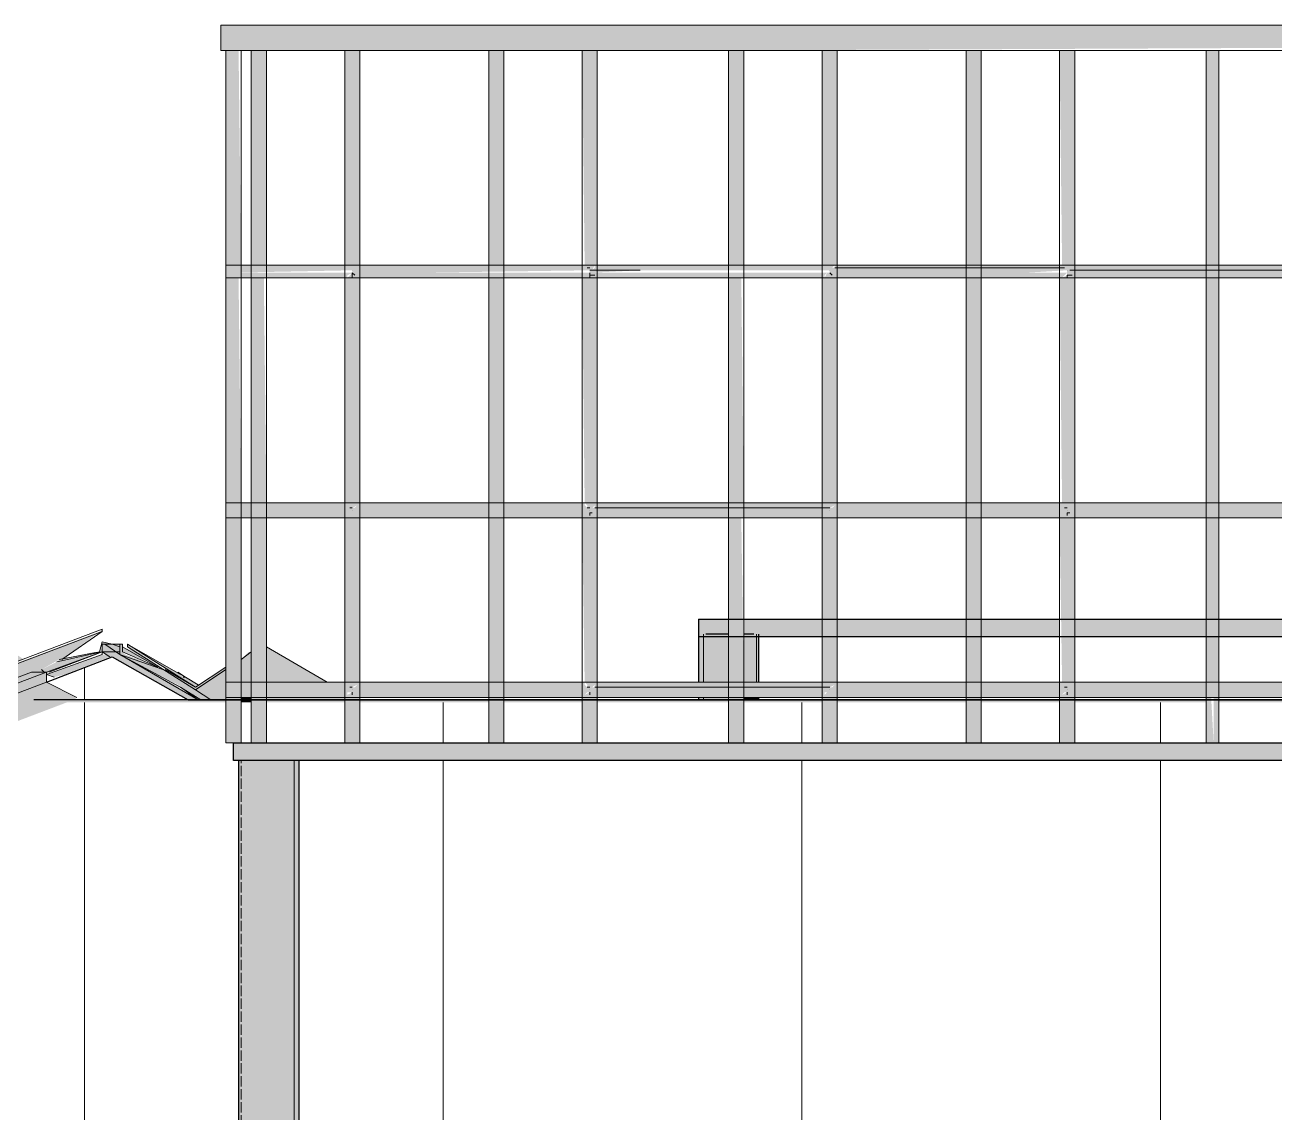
# Model space of a CAD drawing. Header units: millimetres. Extents: x -11345 to 411485, y -9810 to 73012.
# Drawn here: x 382991 to 385097, y 46696 to 48518 of the extents above; entities that cross this region are included whole.
import ezdxf

# ---------------------------------------------------------------- set-up
doc = ezdxf.new("R2010")
doc.units = ezdxf.units.MM
doc.linetypes.add('PDF_IMPORT', pattern=[1, 0.8, -0.2])
for name, color, linetype in [('PDF _Крыша штриховка', 7, 'Continuous'), ('PDF _Линии', 7, 'Continuous'), ('PDF _Перекрытие', 7, 'Continuous')]:
    doc.layers.add(name, color=color, linetype=linetype)
for name, color, linetype, true_color in [('PDF _Несущие колонны', 7, 'Continuous', 0x787878), ('PDF _Обобщенные модели', 7, 'Continuous', 0xb5bcbf), ('PDF _Ограждение', 7, 'Continuous', 0x7f7f7f)]:
    doc.layers.add(name, color=color, linetype=linetype, true_color=true_color)

msp = doc.modelspace()

# ---------------------------------------------------------------- hatches: boundary and pattern name
at = {"layer": 'PDF _Несущие колонны', "transparency": 33554559}
for points in [[(384170.13189, 47497.70498), (384132.03455, 47497.70498), (384132.03455, 47493.47194), (384119.33543, 47493.47194), (384119.33543, 47417.27725), (384170.13189, 47417.27725)], [(384220.92835, 47493.47194), (384212.46228, 47493.47194), (384212.46228, 47497.70498), (384195.53012, 47497.70498), (384195.53012, 47417.27725), (384220.92835, 47417.27725)], [(384170.13189, 47391.87902), (384119.33543, 47391.87902), (384119.33543, 47387.64599), (384170.13189, 47387.64599)], [(384220.92835, 47391.87902), (384195.53012, 47391.87902), (384195.53012, 47387.64599), (384220.92835, 47387.64599)], [(383450.51537, 47286.05307), (383348.92245, 47286.05307), (383348.92245, 45118.73743), (383357.38853, 45114.50439), (383425.11714, 45110.27135), (383450.51537, 45110.27135)]]:
    msp.add_hatch(color=256, dxfattribs=at).paths.add_polyline_path(points)
at = {"layer": 'PDF _Обобщенные модели', "true_color": 0xb7c0ca, "transparency": 33554559}
for points in [[(383327.75726, 47387.64599), (383014.51242, 47387.64599), (383061.07584, 47383.41295), (383327.75726, 47383.41295)], [(383370.08764, 47387.64599), (383353.15549, 47387.64599), (383353.15549, 47383.41295), (383370.08764, 47383.41295)], [(383526.71006, 47387.64599), (383395.48587, 47387.64599), (383395.48587, 47383.41295), (383526.71006, 47383.41295)], [(383767.99325, 47387.64599), (383552.10829, 47387.64599), (383552.10829, 47383.41295), (383767.99325, 47383.41295)], [(383924.61567, 47387.64599), (383793.39148, 47387.64599), (383793.39148, 47383.41295), (383924.61567, 47383.41295)], [(384170.13189, 47387.64599), (383950.0139, 47387.64599), (383950.0139, 47383.41295), (384170.13189, 47383.41295)], [(384326.75431, 47387.64599), (384195.53012, 47387.64599), (384195.53012, 47383.41295), (384326.75431, 47383.41295)], [(384568.0375, 47387.64599), (384352.15254, 47387.64599), (384352.15254, 47383.41295), (384568.0375, 47383.41295)], [(384724.65992, 47387.64599), (384593.43573, 47387.64599), (384593.43573, 47383.41295), (384724.65992, 47383.41295)], [(384970.17614, 47387.64599), (384750.05815, 47387.64599), (384750.05815, 47383.41295), (384970.17614, 47383.41295)], [(384991.34133, 47387.64599), (384991.34133, 47383.41295), (385097.16729, 47383.41295), (385097.16729, 47387.64599)]]:
    msp.add_hatch(color=9, dxfattribs=at).paths.add_polyline_path(points)
at = {"layer": 'PDF _Ограждение', "transparency": 33554559}
h = msp.add_hatch(color=256, dxfattribs=at)
h.paths.add_polyline_path([(383530.9431, 47396.11206), (383530.9431, 47400.3451), (383539.40918, 47400.3451)])
h.paths.add_polyline_path([(384330.98735, 47396.11206), (384330.98735, 47400.3451), (384335.22039, 47400.3451)], flags=0)
h.paths.add_polyline_path([(383933.08174, 47408.81118), (383928.84871, 47413.04422), (383928.84871, 47417.27725), (383793.39148, 47417.27725), (383793.39148, 47692.42475), (383924.61567, 47692.42475), (383928.84871, 47417.27725), (383933.08174, 47413.04422)], flags=0)
h.paths.add_polyline_path([(384339.45343, 47408.81118), (384347.9195, 47413.04422), (384343.68646, 47408.81118)], flags=0)
h.paths.add_polyline_path([(383941.54782, 47408.81118), (383945.78086, 47413.04422), (383945.78086, 47408.81118)], flags=0)
h.paths.add_polyline_path([(384352.15254, 47417.27725), (384352.15254, 47692.42475), (384568.0375, 47692.42475), (384568.0375, 47417.27725)], flags=0)
h.paths.add_polyline_path([(384728.89295, 47417.27725), (384593.43573, 47417.27725), (384593.43573, 47692.42475), (384724.65992, 47692.42475)], flags=0)
h.paths.add_polyline_path([(384339.45343, 47709.3569), (384347.9195, 47713.58994), (384343.68646, 47709.3569)], flags=0)
h.paths.add_polyline_path([(384750.05815, 47717.82298), (384750.05815, 48094.56339), (384970.17614, 48094.56339), (384970.17614, 47717.82298)], flags=0)
h.paths.add_polyline_path([(383933.08174, 47709.3569), (383928.84871, 47713.58994), (383928.84871, 47717.82298), (383793.39148, 47717.82298), (383793.39148, 48094.56339), (383924.61567, 48094.56339), (383928.84871, 47717.82298), (383933.08174, 47713.58994)], flags=0)
h.paths.add_polyline_path([(383539.40918, 47709.3569), (383547.87525, 47713.58994), (383543.64222, 47709.3569)], flags=0)
h.paths.add_polyline_path([(384728.89295, 47717.82298), (384593.43573, 47717.82298), (384593.43573, 48094.56339), (384724.65992, 48094.56339)], flags=0)
h.paths.add_polyline_path([(384352.15254, 47717.82298), (384352.15254, 48094.56339), (384568.0375, 48094.56339), (384568.0375, 47717.82298)], flags=0)
h.paths.add_polyline_path([(384728.89295, 48094.56339), (384737.35903, 48103.02947), (384665.39738, 48103.02947), (384737.35903, 48107.2625), (384737.35903, 48103.02947), (384737.35903, 48098.79643)], flags=0)
h.paths.add_polyline_path([(383526.71006, 47717.82298), (383395.48587, 47717.82298), (383391.25284, 48094.56339), (383526.71006, 48094.56339)], flags=0)
h.paths.add_polyline_path([(383552.10829, 47717.82298), (383552.10829, 48094.56339), (383767.99325, 48094.56339), (383767.99325, 47717.82298)], flags=0)
h.paths.add_polyline_path([(383941.54782, 47709.3569), (383945.78086, 47713.58994), (383945.78086, 47709.3569)], flags=0)
h.paths.add_polyline_path([(384326.75431, 47717.82298), (384195.53012, 47717.82298), (384191.29708, 48094.56339), (384326.75431, 48094.56339)], flags=0)
h.paths.add_polyline_path([(383950.0139, 47717.82298), (383950.0139, 48094.56339), (384170.13189, 48094.56339), (384170.13189, 47717.82298)], flags=0)
h.paths.add_polyline_path([(384330.98735, 48094.56339), (384330.98735, 48098.79643), (384335.22039, 48103.02947), (383937.31478, 48103.02947), (383645.23514, 48103.02947), (383937.31478, 48107.2625), (383937.31478, 48103.02947), (384021.97555, 48107.2625), (384339.45343, 48107.2625), (384339.45343, 48103.02947), (384335.22039, 48103.02947)], flags=0)
h.paths.add_polyline_path([(384347.9195, 48111.49554), (384343.68646, 48111.49554), (384347.9195, 48115.72858)], flags=0)
h.paths.add_polyline_path([(383945.78086, 48111.49554), (383941.54782, 48107.2625), (383945.78086, 48115.72858)], flags=0)
h.paths.add_polyline_path([(383526.71006, 48115.72858), (383395.48587, 48115.72858), (383395.48587, 48475.53684), (383526.71006, 48475.53684)], flags=0)
h.paths.add_polyline_path([(383928.84871, 48115.72858), (383793.39148, 48115.72858), (383793.39148, 48475.53684), (383924.61567, 48475.53684)], flags=0)
h.paths.add_polyline_path([(383370.08764, 48115.72858), (383353.15549, 48115.72858), (383348.92245, 48475.53684), (383370.08764, 48475.53684)], flags=0)
h.paths.add_polyline_path([(383767.99325, 48115.72858), (383552.10829, 48115.72858), (383552.10829, 48475.53684), (383767.99325, 48475.53684)], flags=0)
h.paths.add_polyline_path([(383370.08764, 47717.82298), (383353.15549, 47717.82298), (383348.92245, 48094.56339), (383370.08764, 48094.56339)], flags=0)
h.paths.add_polyline_path([(384750.05815, 47417.27725), (384750.05815, 47692.42475), (384970.17614, 47692.42475), (384970.17614, 47417.27725)], flags=0)
h.paths.add_polyline_path([(384326.75431, 47417.27725), (384195.53012, 47417.27725), (384191.29708, 47692.42475), (384326.75431, 47692.42475)], flags=0)
h.paths.add_polyline_path([(383950.0139, 47417.27725), (383950.0139, 47692.42475), (384170.13189, 47692.42475), (384170.13189, 47417.27725)], flags=0)
h.paths.add_polyline_path([(383552.10829, 47417.27725), (383552.10829, 47692.42475), (383767.99325, 47692.42475), (383767.99325, 47417.27725)], flags=0)
h.paths.add_polyline_path([(383370.08764, 47417.27725), (383353.15549, 47417.27725), (383353.15549, 47692.42475), (383370.08764, 47692.42475)], flags=0)
h.paths.add_polyline_path([(383395.48587, 47417.27725), (383395.48587, 47692.42475), (383526.71006, 47692.42475), (383526.71006, 47417.27725)], flags=0)
h.paths.add_polyline_path([(383539.40918, 47408.81118), (383547.87525, 47413.04422), (383543.64222, 47408.81118)], flags=0)
h.paths.add_polyline_path([(383526.71006, 47315.68433), (383552.10829, 47315.68433), (383552.10829, 47391.87902), (383767.99325, 47391.87902), (383767.99325, 47315.68433), (383793.39148, 47315.68433), (383793.39148, 47391.87902), (383924.61567, 47391.87902), (383924.61567, 47315.68433), (383950.0139, 47315.68433), (383950.0139, 47391.87902), (384170.13189, 47391.87902), (384170.13189, 47315.68433), (384195.53012, 47315.68433), (384195.53012, 47391.87902), (384326.75431, 47391.87902), (384326.75431, 47315.68433), (384352.15254, 47315.68433), (384352.15254, 47391.87902), (384568.0375, 47391.87902), (384568.0375, 47315.68433), (384593.43573, 47315.68433), (384593.43573, 47391.87902), (384724.65992, 47391.87902), (384724.65992, 47315.68433), (384750.05815, 47315.68433), (384750.05815, 47391.87902), (384970.17614, 47391.87902), (384970.17614, 47315.68433), (384982.87525, 47315.68433), (384978.64222, 47391.87902), (384982.87525, 47391.87902), (384982.87525, 47315.68433), (384991.34133, 47315.68433), (384991.34133, 47391.87902), (385097.16729, 47391.87902), (385097.16729, 47417.27725), (384991.34133, 47417.27725), (384991.34133, 47692.42475), (385097.16729, 47692.42475), (385097.16729, 47717.82298), (384991.34133, 47717.82298), (384991.34133, 48094.56339), (385097.16729, 48094.56339), (385097.16729, 48115.72858), (384991.34133, 48115.72858), (384991.34133, 48475.53684), (384970.17614, 48475.53684), (384970.17614, 48115.72858), (384750.05815, 48115.72858), (384750.05815, 48475.53684), (384724.65992, 48475.53684), (384728.89295, 48115.72858), (384593.43573, 48115.72858), (384593.43573, 48475.53684), (384568.0375, 48475.53684), (384568.0375, 48115.72858), (384352.15254, 48115.72858), (384352.15254, 48475.53684), (384326.75431, 48475.53684), (384326.75431, 48115.72858), (384195.53012, 48115.72858), (384195.53012, 48475.53684), (384170.13189, 48475.53684), (384170.13189, 48115.72858), (383950.0139, 48115.72858), (383950.0139, 48475.53684), (384170.13189, 48475.53684), (385097.16729, 48479.76988), (385097.16729, 48517.86722), (383319.29118, 48517.86722), (383319.29118, 48475.53684), (383327.75726, 48475.53684), (383327.75726, 48103.02947), (383539.40918, 48107.2625), (383539.40918, 48103.02947), (383530.9431, 48094.56339), (383530.9431, 48098.79643), (383539.40918, 48103.02947), (383327.75726, 48103.02947), (383327.75726, 47315.68433), (383353.15549, 47315.68433), (383353.15549, 47391.87902), (383370.08764, 47391.87902), (383370.08764, 47315.68433), (383395.48587, 47315.68433), (383395.48587, 47391.87902), (383526.71006, 47391.87902)], flags=0)
h.paths.add_polyline_path([(384728.89295, 47396.11206), (384733.12599, 47400.3451), (384737.35903, 47400.3451)], flags=0)
h.paths.add_polyline_path([(383928.84871, 47396.11206), (383933.08174, 47400.3451), (383937.31478, 47400.3451)], flags=0)
at = {"layer": 'PDF _Ограждение', "true_color": 0xb6c1cb, "transparency": 33554559}
h = msp.add_hatch(color=9, dxfattribs=at)
h.paths.add_polyline_path([(382942.98387, 47434.64251), (382942.55077, 47434.20941), (382164.65413, 47139.31255)])
h.paths.add_polyline_path([(383111.56672, 47498.60969), (383120.33838, 47501.93802), (383120.33838, 47506.17106), (383116.10534, 47501.93802), (382993.38939, 47455.3746), (382993.34723, 47455.3746), (382946.78381, 47438.44245), (382945.57216, 47437.2308), (382887.87955, 47415.33988), (382891.75431, 47417.27725), (382989.11419, 47455.3746), (382912.9195, 47506.17106), (382781.69531, 47455.3746), (382684.33543, 47417.27725), (382747.83101, 47417.27725), (382680.10239, 47413.04422), (382578.50947, 47379.17991), (382713.9667, 47362.24776), (382536.17909, 47362.24776), (376863.9077, 45207.63124), (377067.09354, 45207.63124), (382743.59797, 47362.24776), (382747.83101, 47362.24776), (382785.92835, 47379.17991), (382865.77965, 47406.95427), (377515.79561, 45376.95277), (377067.09354, 45207.63124), (377134.82216, 45207.63124), (377575.05815, 45376.95277), (383001.81331, 47434.20941), (383022.9785, 47434.20941), (383018.74546, 47438.44245), (383048.37673, 47455.3746), (383052.60977, 47455.3746)], flags=0)
at = {"layer": 'PDF _Ограждение', "true_color": 0xb5bcbf, "transparency": 33554559}
h = msp.add_hatch(color=9, dxfattribs=at)
h.paths.add_polyline_path([(383260.02865, 47425.74333), (383247.32953, 47434.20941), (383255.79561, 47425.74333)])
h.paths.add_polyline_path([(383027.21154, 47417.27725), (383027.21154, 47429.97637), (383031.44458, 47434.20941), (383061.07584, 47445.49751), (383078.008, 47451.14156), (383111.87231, 47463.84068), (383120.33838, 47468.07371), (383107.63927, 47463.84068), (383051.19876, 47452.55257), (383056.84281, 47455.3746), (383120.33838, 47468.07371), (383124.57142, 47463.84068), (383126.68794, 47461.72416), (383120.33838, 47463.84068), (383107.63927, 47459.60764), (383027.21154, 47429.97637), (383039.91065, 47425.74333), (383056.84281, 47429.97637), (383133.0375, 47459.60764), (383137.27054, 47459.60764), (383251.56257, 47396.11206), (383264.26169, 47387.64599), (383281.19384, 47387.64599), (383268.49472, 47396.11206), (383154.20269, 47459.60764), (383149.96965, 47463.84068), (383247.32953, 47408.81118), (383251.56257, 47408.81118), (383219.10928, 47427.15434), (383247.32953, 47413.04422), (383281.19384, 47391.87902), (383285.42688, 47387.64599), (383302.35903, 47387.64599), (383293.89295, 47391.87902), (383264.26169, 47413.04422), (383221.9313, 47438.44245), (383210.6432, 47442.67548), (383213.46523, 47442.67548), (383158.43573, 47463.84068), (383154.20269, 47468.07371), (383209.23219, 47446.90852), (383175.36788, 47468.07371), (383154.20269, 47476.53979), (383154.20269, 47480.77283), (383133.0375, 47480.77283), (383120.33838, 47485.00587), (383120.33838, 47476.53979), (383116.10534, 47468.07371), (383107.63927, 47468.07371), (383048.37673, 47455.3746), (383044.14369, 47451.14156), (383018.74546, 47438.44245), (383022.9785, 47434.20941), (383014.51242, 47434.20941), (377515.79561, 45347.3215), (377147.52127, 45207.63124), (377329.54192, 45207.63124), (383061.07584, 47383.41295), (383014.51242, 47387.64599), (383073.77496, 47387.64599), (383078.008, 47391.87902)])
h.paths.add_polyline_path([(383027.21154, 47434.20941), (382984.88115, 47417.27725), (377642.26127, 45390.49849)], flags=0)
h.paths.add_polyline_path([(383285.42688, 47387.64599), (383251.56257, 47408.81118), (383281.19384, 47387.64599)])
h.paths.add_polyline_path([(383001.81331, 47434.20941), (377134.82216, 45207.63124), (377147.52127, 45207.63124), (383014.51242, 47434.20941)])
at = {"layer": 'PDF _Ограждение', "true_color": 0xb6c1cb, "transparency": 33554559}
h = msp.add_hatch(color=9, dxfattribs=at)
h.paths.add_polyline_path([(383327.75726, 47387.64599), (383327.75726, 47442.67548), (383323.52422, 47438.44245), (383281.19384, 47411.50493), (383281.19384, 47413.04422), (383162.66877, 47480.77283), (383256.04461, 47421.01229), (383226.16434, 47438.44245), (383268.49472, 47408.81118), (383272.72776, 47404.57814), (383276.9608, 47404.57814), (383281.19384, 47408.81118), (383290.50652, 47414.73743), (383276.9608, 47404.57814), (383302.35903, 47387.64599)])
h.paths.add_polyline_path([(383166.9018, 47476.53979), (383162.66877, 47480.77283), (383162.66877, 47476.53979), (383226.16434, 47438.44245)])
for points in [[(383370.08764, 47468.07371), (383365.85461, 47468.07371), (383353.15549, 47455.3746), (383353.15549, 47417.27725), (383370.08764, 47417.27725)], [(383408.18499, 47468.07371), (383395.48587, 47476.53979), (383395.48587, 47417.27725), (383497.07879, 47417.27725)], [(383370.08764, 47391.87902), (383353.15549, 47391.87902), (383353.15549, 47387.64599), (383370.08764, 47387.64599)], [(383526.71006, 47391.87902), (383395.48587, 47391.87902), (383395.48587, 47387.64599), (383526.71006, 47387.64599)]]:
    msp.add_hatch(color=9, dxfattribs=at).paths.add_polyline_path(points)
at = {"layer": 'PDF _Перекрытие', "true_color": 0x787878, "transparency": 33554559}
for points in [[(384170.13189, 47523.10321), (384119.33543, 47523.10321), (384119.33543, 47493.47194), (384132.03455, 47493.47194), (384132.03455, 47497.70498), (384170.13189, 47497.70498)], [(384326.75431, 47523.10321), (384195.53012, 47523.10321), (384195.53012, 47497.70498), (384212.46228, 47497.70498), (384212.46228, 47493.47194), (384326.75431, 47493.47194)], [(384568.0375, 47523.10321), (384352.15254, 47523.10321), (384352.15254, 47493.47194), (384568.0375, 47493.47194)], [(384724.65992, 47523.10321), (384593.43573, 47523.10321), (384593.43573, 47493.47194), (384724.65992, 47493.47194)], [(384970.17614, 47523.10321), (384750.05815, 47523.10321), (384750.05815, 47493.47194), (384970.17614, 47493.47194)], [(385097.16729, 47493.47194), (385097.16729, 47523.10321), (384991.34133, 47523.10321), (384991.34133, 47493.47194)], [(383340.45638, 47315.68433), (383340.45638, 47286.05307), (385097.16729, 47286.05307), (385097.16729, 47315.68433)]]:
    msp.add_hatch(color=8, dxfattribs=at).paths.add_polyline_path(points)

# ---------------------------------------------------------------- linework, layer by layer
at = {"layer": 'PDF _Крыша штриховка', "lineweight": 9}
for points in [[(383090.70711, 47387.64599), (383090.70711, 47442.67548)], [(383090.70711, 45288.05897), (383090.70711, 47383.41295)], [(383691.79856, 47315.68433), (383691.79856, 47383.41295)], [(384292.89, 47315.68433), (384292.89, 47383.41295)], [(384893.98145, 47315.68433), (384893.98145, 47383.41295)], [(383691.79856, 45139.90262), (383691.79856, 47286.05307)], [(384292.89, 46625.69908), (384292.89, 47286.05307)], [(384893.98145, 46646.86427), (384893.98145, 47286.05307)]]:
    msp.add_lwpolyline(points, dxfattribs=at)
at = {"layer": 'PDF _Линии', "lineweight": 30, "ltscale": 2.201258}
for points in [[(384119.33543, 47523.10321), (385097.16729, 47523.10321)], [(385097.16729, 47493.47194), (384119.33543, 47493.47194)], [(383264.26169, 47387.64599), (385097.16729, 47387.64599), (383006.04635, 47387.64599)]]:
    msp.add_lwpolyline(points, dxfattribs=at)
at = {"layer": 'PDF _Линии', "lineweight": 30}
for points in [[(384119.33543, 47523.10321), (384119.33543, 47493.47194)], [(384119.33543, 47497.70498), (384119.33543, 47417.27725)], [(384170.13189, 47497.70498), (384132.03455, 47497.70498)], [(384212.46228, 47497.70498), (384195.53012, 47497.70498)], [(384220.92835, 47417.27725), (384220.92835, 47497.70498)], [(383027.21154, 47417.27725), (383137.27054, 47459.60764), (383264.26169, 47387.64599)], [(384119.33543, 47391.87902), (384119.33543, 47387.64599)], [(384220.92835, 47387.64599), (384220.92835, 47391.87902)], [(385097.16729, 47286.05307), (383340.45638, 47286.05307), (383340.45638, 47315.68433)], [(383450.51537, 45114.50439), (383454.74841, 45106.03832), (383450.51537, 45114.50439), (383450.51537, 45110.27135), (383450.51537, 47286.05307)]]:
    msp.add_lwpolyline(points, dxfattribs=at)
at = {"layer": 'PDF _Линии', "lineweight": 30, "ltscale": 3.767537}
msp.add_lwpolyline([(383340.45638, 47315.68433), (385097.16729, 47315.68433)], dxfattribs=at)
at = {"layer": 'PDF _Линии', "lineweight": 30, "ltscale": 21.673921}
msp.add_lwpolyline([(383348.92245, 47286.05307), (383348.92245, 44940.94982)], dxfattribs=at)
at = {"layer": 'PDF _Несущие колонны', "color": 7, "lineweight": 18}
for points in [[(384127.80151, 47417.27725), (384127.80151, 47497.70498)], [(384216.69531, 47417.27725), (384216.69531, 47497.70498)], [(384127.80151, 47387.64599), (384127.80151, 47391.87902)], [(384216.69531, 47387.64599), (384216.69531, 47391.87902)], [(383442.0493, 45110.27135), (383442.0493, 47286.05307)]]:
    msp.add_lwpolyline(points, dxfattribs=at)
at = {"layer": 'PDF _Несущие колонны', "color": 7, "linetype": 'PDF_IMPORT', "lineweight": 18, "ltscale": 21.673921}
msp.add_lwpolyline([(383353.15549, 44940.94982), (383353.15549, 47286.05307)], dxfattribs=at)
at = {"layer": 'PDF _Обобщенные модели', "color": 9, "lineweight": 0, "true_color": 0xb7c0ca}
for points in [[(383327.75726, 47387.64599), (383175.36788, 47387.64599), (383327.75726, 47387.64599)], [(383526.71006, 47387.64599), (383480.14664, 47387.64599), (383526.71006, 47387.64599)]]:
    msp.add_lwpolyline(points, dxfattribs=at)
at = {"layer": 'PDF _Ограждение', "color": 7, "lineweight": 9}
for points in [[(385097.16729, 48517.86722), (383319.29118, 48517.86722), (383319.29118, 48496.70203), (383319.29118, 48475.53684), (385097.16729, 48475.53684)], [(385097.16729, 48115.72858), (383327.75726, 48115.72858), (383327.75726, 48103.02947), (383327.75726, 48094.56339), (385097.16729, 48094.56339)], [(385097.16729, 47717.82298), (383327.75726, 47717.82298), (383327.75726, 47705.12386), (383327.75726, 47692.42475), (385097.16729, 47692.42475)], [(383120.33838, 47506.17106), (383120.33838, 47501.93802), (383052.60977, 47455.3746)], [(383027.21154, 47434.20941), (383120.33838, 47468.07371), (383120.33838, 47480.77283), (383137.27054, 47480.77283), (383154.20269, 47480.77283), (383154.20269, 47468.07371), (383213.46523, 47442.67548), (383154.20269, 47476.53979)], [(383221.9313, 47438.44245), (383149.96965, 47463.84068), (383149.96965, 47480.77283), (383137.27054, 47480.77283), (383120.33838, 47480.77283), (383120.33838, 47463.84068), (383027.21154, 47429.97637), (383039.91065, 47425.74333)], [(383044.14369, 47451.14156), (383120.33838, 47468.07371), (383133.0375, 47459.60764)], [(383149.96965, 47468.07371), (383149.96965, 47463.84068), (383251.56257, 47408.81118), (383149.96965, 47463.84068), (383149.96965, 47476.53979), (383137.27054, 47480.77283), (383120.33838, 47485.00587), (383116.10534, 47468.07371), (383048.37673, 47455.3746)], [(383120.33838, 47480.77283), (383124.57142, 47480.77283), (383149.96965, 47463.84068), (383281.19384, 47387.64599), (383251.56257, 47408.81118), (383285.42688, 47387.64599)], [(383149.96965, 47480.77283), (383149.96965, 47480.77283)], [(383327.75726, 47442.67548), (383276.9608, 47408.81118), (383162.66877, 47480.77283), (383162.66877, 47476.53979), (383276.9608, 47404.57814), (383327.75726, 47438.44245)], [(383251.56257, 47429.97637), (383162.66877, 47480.77283)], [(383001.81331, 47434.20941), (383014.51242, 47434.20941), (383027.21154, 47434.20941), (383027.21154, 47417.27725), (383078.008, 47391.87902)], [(383018.74546, 47438.44245), (383022.9785, 47434.20941)], [(383255.79561, 47425.74333), (383260.02865, 47425.74333), (383247.32953, 47434.20941)], [(383281.19384, 47413.04422), (383260.02865, 47425.74333)], [(385097.16729, 47417.27725), (383327.75726, 47417.27725), (383327.75726, 47404.57814), (383327.75726, 47391.87902), (385097.16729, 47391.87902)], [(383302.35903, 47387.64599), (383276.9608, 47404.57814)]]:
    msp.add_lwpolyline(points, dxfattribs=at)
at = {"layer": 'PDF _Ограждение', "color": 7, "lineweight": 9, "ltscale": 3.767537}
for points in [[(383327.75726, 48475.53684), (383327.75726, 47315.68433), (383340.45638, 47315.68433)], [(383353.15549, 47315.68433), (383353.15549, 48475.53684)], [(383370.08764, 48475.53684), (383370.08764, 47315.68433)], [(383395.48587, 47315.68433), (383395.48587, 48475.53684)], [(383767.99325, 48475.53684), (383767.99325, 47315.68433)], [(383793.39148, 47315.68433), (383793.39148, 48475.53684)], [(384170.13189, 48475.53684), (384170.13189, 47315.68433)], [(384195.53012, 47315.68433), (384195.53012, 48475.53684)], [(384568.0375, 48475.53684), (384568.0375, 47315.68433)], [(384593.43573, 47315.68433), (384593.43573, 48475.53684)], [(384970.17614, 48475.53684), (384970.17614, 47315.68433)], [(384991.34133, 47315.68433), (384991.34133, 48475.53684)]]:
    msp.add_lwpolyline(points, dxfattribs=at)
at = {"layer": 'PDF _Ограждение', "color": 7, "lineweight": 9}
for points in [[(383552.10829, 48475.53684), (383539.40918, 48475.53684), (383526.71006, 48475.53684), (383526.71006, 47315.68433), (383539.40918, 47315.68433), (383552.10829, 47315.68433)], [(383950.0139, 48475.53684), (383937.31478, 48475.53684), (383924.61567, 48475.53684), (383924.61567, 47315.68433), (383937.31478, 47315.68433), (383950.0139, 47315.68433)], [(384352.15254, 48475.53684), (384339.45343, 48475.53684), (384326.75431, 48475.53684), (384326.75431, 47315.68433), (384339.45343, 47315.68433), (384352.15254, 47315.68433)], [(384750.05815, 48475.53684), (384737.35903, 48475.53684), (384724.65992, 48475.53684), (384724.65992, 47315.68433), (384737.35903, 47315.68433), (384750.05815, 47315.68433)], [(383370.08764, 47468.07371), (383353.15549, 47455.3746)], [(383395.48587, 47476.53979), (383497.07879, 47417.27725)]]:
    msp.add_lwpolyline(points, close=True, dxfattribs=at)
at = {"layer": 'PDF _Ограждение', "lineweight": 0}
for points in [[(383539.40918, 48107.2625), (383539.40918, 48107.2625), (383539.40918, 48107.2625)], [(383539.40918, 48107.2625), (383539.40918, 48107.2625), (383539.40918, 48107.2625)], [(383539.40918, 48107.2625), (383539.40918, 48107.2625), (383539.40918, 48107.2625)], [(383539.40918, 48107.2625), (383539.40918, 48107.2625), (383539.40918, 48107.2625)], [(383539.40918, 48107.2625), (383539.40918, 48107.2625), (383539.40918, 48107.2625)], [(383543.64222, 48098.79643), (383539.40918, 48103.02947), (383543.64222, 48098.79643)], [(383539.40918, 48094.56339), (383539.40918, 48103.02947), (383539.40918, 48094.56339)], [(383928.84871, 48115.72858), (383552.10829, 48115.72858), (383928.84871, 48115.72858)], [(383928.84871, 48115.72858), (383602.90475, 48115.72858), (383928.84871, 48115.72858)], [(383937.31478, 48111.49554), (383933.08174, 48111.49554), (383937.31478, 48111.49554)], [(384021.97555, 48107.2625), (383937.31478, 48107.2625), (384021.97555, 48107.2625)], [(383937.31478, 48107.2625), (383937.31478, 48107.2625), (383937.31478, 48107.2625)], [(383937.31478, 48107.2625), (383937.31478, 48107.2625), (383937.31478, 48107.2625)], [(383937.31478, 48094.56339), (383937.31478, 48103.02947), (383937.31478, 48094.56339)], [(384326.75431, 48115.72858), (384068.53897, 48115.72858), (384326.75431, 48115.72858)], [(384339.45343, 48107.2625), (384339.45343, 48107.2625), (384339.45343, 48107.2625)], [(384339.45343, 48107.2625), (384339.45343, 48107.2625), (384339.45343, 48107.2625)], [(384343.68646, 48098.79643), (384339.45343, 48103.02947), (384343.68646, 48098.79643)], [(384733.12599, 48111.49554), (384347.9195, 48111.49554), (384733.12599, 48111.49554)], [(384728.89295, 48115.72858), (384352.15254, 48115.72858), (384728.89295, 48115.72858)], [(384728.89295, 48115.72858), (384724.65992, 48115.72858), (384728.89295, 48115.72858)], [(384737.35903, 48115.72858), (384728.89295, 48115.72858), (384737.35903, 48115.72858)], [(384737.35903, 48107.2625), (384737.35903, 48107.2625), (384737.35903, 48107.2625)], [(384737.35903, 48107.2625), (384737.35903, 48107.2625), (384737.35903, 48107.2625)], [(383928.84871, 48094.56339), (383547.87525, 48094.56339), (383928.84871, 48094.56339)], [(383945.78086, 48098.79643), (383937.31478, 48098.79643), (383945.78086, 48098.79643)], [(384728.89295, 48094.56339), (384347.9195, 48094.56339), (384728.89295, 48094.56339)], [(384745.82511, 48098.79643), (384737.35903, 48098.79643), (384745.82511, 48098.79643)], [(384737.35903, 48094.56339), (384737.35903, 48098.79643), (384737.35903, 48094.56339)], [(383539.40918, 47709.3569), (383535.17614, 47709.3569), (383539.40918, 47709.3569)], [(383539.40918, 47705.12386), (383539.40918, 47705.12386), (383539.40918, 47705.12386)], [(383539.40918, 47705.12386), (383539.40918, 47705.12386), (383539.40918, 47705.12386)], [(383928.84871, 47717.82298), (383602.90475, 47717.82298), (383928.84871, 47717.82298)], [(383937.31478, 47709.3569), (383933.08174, 47709.3569), (383937.31478, 47709.3569)], [(383937.31478, 47705.12386), (383937.31478, 47705.12386), (383937.31478, 47705.12386)], [(383941.54782, 47700.89082), (383937.31478, 47700.89082), (383941.54782, 47700.89082)], [(383937.31478, 47696.65779), (383937.31478, 47700.89082), (383937.31478, 47696.65779)], [(384335.22039, 47709.3569), (383945.78086, 47709.3569), (384335.22039, 47709.3569)], [(384326.75431, 47717.82298), (384068.53897, 47717.82298), (384326.75431, 47717.82298)], [(384339.45343, 47709.3569), (384335.22039, 47709.3569), (384339.45343, 47709.3569)], [(384339.45343, 47705.12386), (384339.45343, 47705.12386), (384339.45343, 47705.12386)], [(384728.89295, 47717.82298), (384724.65992, 47717.82298), (384728.89295, 47717.82298)], [(384737.35903, 47709.3569), (384733.12599, 47709.3569), (384737.35903, 47709.3569)], [(384737.35903, 47705.12386), (384737.35903, 47705.12386), (384737.35903, 47705.12386)], [(384741.59207, 47700.89082), (384737.35903, 47700.89082), (384741.59207, 47700.89082)], [(384737.35903, 47696.65779), (384737.35903, 47700.89082), (384737.35903, 47696.65779)], [(383539.40918, 47408.81118), (383535.17614, 47408.81118), (383539.40918, 47408.81118)], [(383928.84871, 47417.27725), (383602.90475, 47417.27725), (383928.84871, 47417.27725)], [(383937.31478, 47408.81118), (383933.08174, 47408.81118), (383937.31478, 47408.81118)], [(384335.22039, 47408.81118), (383945.78086, 47408.81118), (384335.22039, 47408.81118)], [(384326.75431, 47417.27725), (384068.53897, 47417.27725), (384326.75431, 47417.27725)], [(384339.45343, 47408.81118), (384335.22039, 47408.81118), (384339.45343, 47408.81118)], [(384728.89295, 47417.27725), (384724.65992, 47417.27725), (384728.89295, 47417.27725)], [(384737.35903, 47408.81118), (384733.12599, 47408.81118), (384737.35903, 47408.81118)], [(383539.40918, 47404.57814), (383539.40918, 47404.57814), (383539.40918, 47404.57814)], [(383539.40918, 47404.57814), (383539.40918, 47404.57814), (383539.40918, 47404.57814)], [(383539.40918, 47404.57814), (383539.40918, 47404.57814), (383539.40918, 47404.57814)], [(383539.40918, 47404.57814), (383539.40918, 47404.57814), (383539.40918, 47404.57814)], [(383539.40918, 47396.11206), (383539.40918, 47400.3451), (383539.40918, 47396.11206)], [(383937.31478, 47404.57814), (383937.31478, 47404.57814), (383937.31478, 47404.57814)], [(383937.31478, 47396.11206), (383937.31478, 47400.3451), (383937.31478, 47396.11206)], [(384339.45343, 47404.57814), (384339.45343, 47404.57814), (384339.45343, 47404.57814)], [(384737.35903, 47404.57814), (384737.35903, 47404.57814), (384737.35903, 47404.57814)], [(384737.35903, 47396.11206), (384737.35903, 47400.3451), (384737.35903, 47396.11206)]]:
    msp.add_lwpolyline(points, dxfattribs=at)
for points in [[(383539.40918, 48103.02947), (383539.40918, 48103.02947), (383539.40918, 48103.02947)], [(383539.40918, 48103.02947), (383539.40918, 48103.02947), (383539.40918, 48103.02947)], [(383937.31478, 48107.2625), (383937.31478, 48107.2625), (383937.31478, 48107.2625)], [(383937.31478, 48103.02947), (383937.31478, 48103.02947), (383937.31478, 48103.02947)], [(384339.45343, 48103.02947), (384339.45343, 48103.02947), (384339.45343, 48103.02947)], [(384339.45343, 48103.02947), (384339.45343, 48103.02947), (384339.45343, 48103.02947)], [(384737.35903, 48107.2625), (384737.35903, 48107.2625), (384737.35903, 48107.2625)], [(384741.59207, 48107.2625), (385097.16729, 48107.2625), (384741.59207, 48107.2625)], [(383327.75726, 48094.56339), (383327.75726, 48094.56339), (383327.75726, 48094.56339)], [(383552.10829, 48094.56339), (383552.10829, 48094.56339), (383552.10829, 48094.56339)], [(383950.0139, 48094.56339), (383950.0139, 48094.56339), (383950.0139, 48094.56339)], [(384745.82511, 48094.56339), (385097.16729, 48094.56339), (384745.82511, 48094.56339)], [(384750.05815, 48094.56339), (384750.05815, 48094.56339), (384750.05815, 48094.56339)], [(383937.31478, 47705.12386), (383937.31478, 47705.12386), (383937.31478, 47705.12386)], [(384339.45343, 47705.12386), (384339.45343, 47705.12386), (384339.45343, 47705.12386)], [(384737.35903, 47705.12386), (384737.35903, 47705.12386), (384737.35903, 47705.12386)], [(383552.10829, 47692.42475), (383552.10829, 47692.42475), (383552.10829, 47692.42475)], [(383950.0139, 47692.42475), (383950.0139, 47692.42475), (383950.0139, 47692.42475)], [(384750.05815, 47692.42475), (384750.05815, 47692.42475), (384750.05815, 47692.42475)], [(383327.75726, 47391.87902), (383327.75726, 47391.87902), (383327.75726, 47391.87902)], [(383552.10829, 47391.87902), (383552.10829, 47391.87902), (383552.10829, 47391.87902)], [(383937.31478, 47404.57814), (383937.31478, 47404.57814), (383937.31478, 47404.57814)], [(383950.0139, 47391.87902), (383950.0139, 47391.87902), (383950.0139, 47391.87902)], [(384339.45343, 47404.57814), (384339.45343, 47404.57814), (384339.45343, 47404.57814)], [(384737.35903, 47404.57814), (384737.35903, 47404.57814), (384737.35903, 47404.57814)], [(384750.05815, 47391.87902), (384750.05815, 47391.87902), (384750.05815, 47391.87902)]]:
    msp.add_lwpolyline(points, close=True, dxfattribs=at)
at = {"layer": 'PDF _Ограждение', "color": 7, "lineweight": 9, "ltscale": 64.751848}
msp.add_lwpolyline([(383120.33838, 47501.93802), (375750.61862, 44708.13271), (383120.33838, 47506.17106)], dxfattribs=at)
at = {"layer": 'PDF _Ограждение', "color": 9, "lineweight": 0, "true_color": 0xb5bcbf}
for points in [[(383031.44458, 47434.20941), (383120.33838, 47468.07371), (383031.44458, 47434.20941)], [(383154.20269, 47480.77283), (383120.33838, 47480.77283), (383154.20269, 47480.77283)], [(383120.33838, 47480.77283), (383120.33838, 47480.77283), (383120.33838, 47480.77283)], [(383120.33838, 47480.77283), (383120.33838, 47480.77283), (383120.33838, 47480.77283)], [(383120.33838, 47468.07371), (383120.33838, 47476.53979), (383120.33838, 47468.07371)], [(383149.96965, 47468.07371), (383120.33838, 47468.07371), (383149.96965, 47468.07371)], [(383120.33838, 47468.07371), (383120.33838, 47468.07371), (383120.33838, 47468.07371)], [(383120.33838, 47468.07371), (383120.33838, 47468.07371), (383120.33838, 47468.07371)], [(383027.21154, 47434.20941), (383027.21154, 47434.20941), (383027.21154, 47434.20941)], [(383027.21154, 47434.20941), (383027.21154, 47434.20941), (383027.21154, 47434.20941)], [(383260.02865, 47425.74333), (383247.32953, 47434.20941), (383260.02865, 47425.74333)], [(383260.02865, 47425.74333), (383260.02865, 47425.74333), (383260.02865, 47425.74333)], [(383251.56257, 47408.81118), (383251.56257, 47408.81118), (383251.56257, 47408.81118)], [(383285.42688, 47387.64599), (383251.56257, 47408.81118), (383285.42688, 47387.64599)]]:
    msp.add_lwpolyline(points, dxfattribs=at)
for points in [[(383120.33838, 47480.77283), (383120.33838, 47480.77283), (383120.33838, 47480.77283)], [(383149.96965, 47472.30675), (383149.96965, 47472.30675), (383149.96965, 47472.30675)], [(383027.21154, 47429.97637), (383027.21154, 47429.97637), (383027.21154, 47429.97637)], [(383039.91065, 47425.74333), (383039.91065, 47425.74333), (383039.91065, 47425.74333)], [(383247.32953, 47434.20941), (383247.32953, 47434.20941), (383247.32953, 47434.20941)], [(383251.56257, 47408.81118), (383251.56257, 47408.81118), (383251.56257, 47408.81118)]]:
    msp.add_lwpolyline(points, close=True, dxfattribs=at)
at = {"layer": 'PDF _Ограждение', "color": 9, "lineweight": 0, "true_color": 0xb6c1cb}
for points in [[(383353.15549, 47455.3746), (383353.15549, 47455.3746), (383353.15549, 47455.3746)], [(383353.15549, 47455.3746), (383353.15549, 47455.3746), (383353.15549, 47455.3746)], [(383276.9608, 47408.81118), (383226.16434, 47438.44245), (383276.9608, 47408.81118)], [(383526.71006, 47387.64599), (383395.48587, 47387.64599), (383526.71006, 47387.64599)]]:
    msp.add_lwpolyline(points, dxfattribs=at)
at = {"layer": 'PDF _Ограждение', "color": 7, "lineweight": 9, "ltscale": 62.755092}
for points in [[(375814.11419, 44708.13271), (383001.81331, 47434.20941)], [(383027.21154, 47434.20941), (375835.27938, 44708.13271)]]:
    msp.add_lwpolyline(points, dxfattribs=at)
at = {"layer": 'PDF _Ограждение', "color": 7, "lineweight": 9, "ltscale": 62.338817}
msp.add_lwpolyline([(375881.84281, 44708.13271), (383027.21154, 47417.27725)], dxfattribs=at)

doc.saveas('drawing.dxf')
